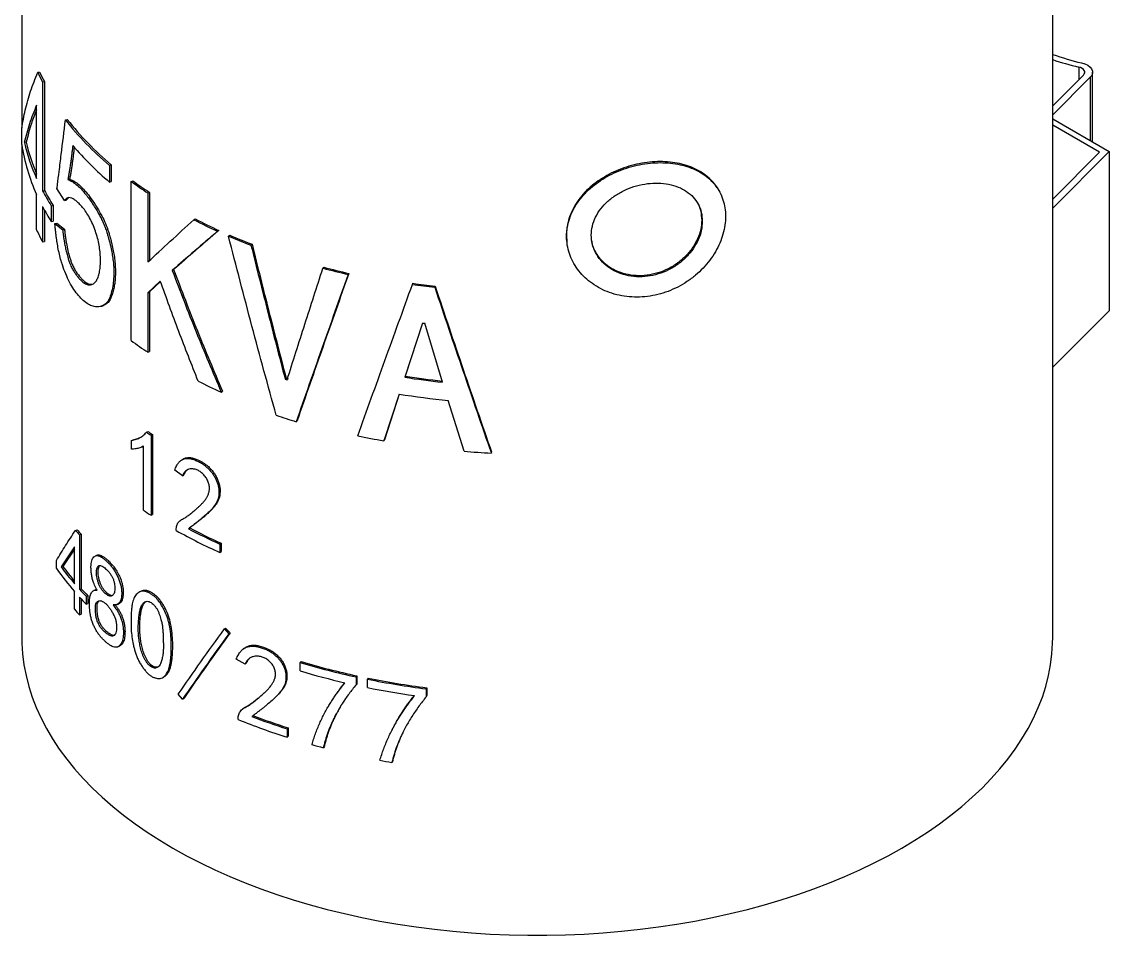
# Model space of a CAD drawing. Header units: millimetres. Extents: x 0 to 6631, y 0 to 4689.
# Drawn here: x 4346 to 4904, y 2706 to 3175 of the extents above; entities that cross this region are included whole.
import ezdxf

# ---------------------------------------------------------------- set-up
doc = ezdxf.new("R2010")
doc.units = ezdxf.units.MM
doc.header["$LTSCALE"] = 13
doc.layers.add('几何体', color=7, linetype='Continuous')

msp = doc.modelspace()

# ---------------------------------------------------------------- linework, layer by layer
at = {"layer": '几何体'}
for p, q in [((4874.93, 2858.79), (4874.93, 3415.62)), ((4345.93, 3403.42), (4345.93, 3120.22)), ((4354.1, 3148.82), (4355.07, 3148.97)), ((4888.27, 3151.52), (4888.27, 3144.95)), ((4895.39, 3113.09), (4895.39, 3148.84)), ((4356.54, 3143.93), (4357.49, 3144.1)), ((4356.54, 3143.93), (4356.54, 3088.06)), ((4357.49, 3144.1), (4357.49, 3088.23)), ((4874.93, 3131.62), (4890.72, 3147.4)), ((4894.18, 3146.25), (4874.93, 3127)), ((4894.18, 3146.25), (4894.18, 3113.78)), ((4353.5, 3094.26), (4353.5, 3131.98)), ((4345.88, 3111.83), (4345.88, 3119.94)), ((4368.31, 3124.43), (4369.22, 3124.67)), ((4874.93, 3124.9), (4903.94, 3108.15)), ((4898.94, 3107.77), (4874.93, 3121.63)), ((4345.93, 3111.48), (4345.93, 2858.79)), ((4348.2, 3112.95), (4347.2, 3112.87)), ((4903.94, 3108.15), (4874.93, 3079.14)), ((4874.93, 3083.76), (4898.94, 3107.77)), ((4903.94, 3108.15), (4903.94, 3026.5)), ((4390.92, 3101.1), (4391.75, 3101.42)), ((4390.92, 3101.1), (4390.92, 3092.5)), ((4391.75, 3101.42), (4391.75, 3092.83)), ((4369.53, 3093.76), (4370.44, 3094)), ((4390.92, 3092.5), (4391.75, 3092.83)), ((4402.03, 3092.83), (4402.82, 3093.19)), ((4402.03, 3011.18), (4402.03, 3092.83)), ((4353.5, 3067.99), (4353.5, 3086.14)), ((4356.54, 3088.06), (4357.49, 3088.23)), ((4367.83, 3083.03), (4363.95, 3089.29)), ((4410.66, 3086.84), (4411.42, 3087.22)), ((4410.66, 3086.84), (4410.66, 3051.51)), ((4411.42, 3087.22), (4411.42, 3052.21)), ((4361.01, 3080.35), (4361.95, 3080.55)), ((4361.95, 3080.55), (4361.95, 3072.43)), ((4367.83, 3083.03), (4368.74, 3083.26)), ((4356.54, 3079.94), (4356.54, 3061.8)), ((4357.49, 3078.18), (4357.49, 3061.97)), ((4361.01, 3080.35), (4361.01, 3072.23)), ((4361.01, 3072.23), (4361.95, 3072.43)), ((4362.87, 3071.29), (4363.8, 3071.5)), ((4362.87, 3071.29), (4366.89, 3068.04)), ((4363.8, 3071.5), (4367.8, 3068.27)), ((4434.23, 3073.15), (4434.89, 3073.58)), ((4366.89, 3068.04), (4367.8, 3068.27)), ((4446.39, 3067.28), (4447.01, 3067.74)), ((4451.99, 3064.81), (4452.58, 3065.28)), ((4356.54, 3061.8), (4357.49, 3061.97)), ((4463.51, 3060.14), (4464.06, 3060.62)), ((4423.11, 3047.19), (4423.81, 3047.6)), ((4500.42, 3048.3), (4500.84, 3048.83)), ((4416.97, 3041.76), (4410.66, 3035.75)), ((4417.06, 3041.54), (4411.42, 3036.13)), ((4513.39, 3045.13), (4513.76, 3045.67)), ((4410.66, 3035.75), (4411.42, 3036.13)), ((4411.42, 3036.13), (4411.42, 3005.57)), ((4546.36, 3040.01), (4546.6, 3040.57)), ((4557.81, 3038.52), (4558.01, 3039.09)), ((4410.66, 3035.75), (4410.66, 3005.19)), ((4903.94, 3026.5), (4874.93, 2997.49)), ((4551.5, 3020.21), (4542.38, 2992.37)), ((4551.54, 3020.2), (4542.64, 2992.93)), ((4561.85, 2989.84), (4552.65, 3020.06)), ((4410.66, 3005.19), (4411.42, 3005.57)), ((4481.04, 2991.41), (4481.53, 2991.91)), ((4542.64, 2992.93), (4542.38, 2992.37)), ((4448.24, 2984.8), (4448.85, 2985.25)), ((4539.55, 2983.75), (4531.67, 2959.77)), ((4539.63, 2983.73), (4531.96, 2960.33)), ((4572.85, 2954.42), (4564.74, 2980.47)), ((4486.72, 2969.57), (4487.19, 2970.09)), ((4409.89, 2964.16), (4410.65, 2964.53)), ((4402.21, 2959.95), (4403, 2960.31)), ((4402.21, 2955.42), (4402.21, 2959.95)), ((4412.22, 2962.63), (4412.96, 2963.01)), ((4412.22, 2962.63), (4412.22, 2921.56)), ((4412.96, 2963.01), (4412.96, 2921.95)), ((4531.67, 2959.77), (4531.96, 2960.33)), ((4408.36, 2924.12), (4408.36, 2957.07)), ((4586.85, 2953.48), (4586.93, 2954.06)), ((4435.11, 2949.74), (4435.77, 2950.17)), ((4428.38, 2941.82), (4424.36, 2944.76)), ((4428.38, 2941.82), (4429.07, 2942.24)), ((4412.22, 2921.56), (4412.96, 2921.95)), ((4373.47, 2913.81), (4374.36, 2914.08)), ((4425.2, 2913.73), (4425.2, 2914.68)), ((4431.39, 2914.66), (4432.07, 2915.08)), ((4375.49, 2911.56), (4376.38, 2911.82)), ((4375.49, 2911.56), (4375.49, 2883.62)), ((4376.38, 2911.82), (4376.38, 2883.89)), ((4372.94, 2905.35), (4366.06, 2895.1)), ((4372.94, 2904.27), (4366.98, 2895.32)), ((4372.94, 2886.49), (4372.94, 2905.35)), ((4447.55, 2906.8), (4448.16, 2907.25)), ((4447.55, 2906.8), (4447.55, 2902.5)), ((4447.55, 2902.5), (4448.16, 2902.95)), ((4448.16, 2907.25), (4448.16, 2902.95)), ((4363.71, 2894.33), (4363.71, 2898.39)), ((4366.98, 2895.32), (4366.06, 2895.1)), ((4372.94, 2873.35), (4372.94, 2882.43)), ((4375.49, 2883.62), (4376.38, 2883.89)), ((4378.85, 2880.05), (4379.73, 2880.33)), ((4378.85, 2880.05), (4378.85, 2875.99)), ((4379.73, 2880.33), (4379.73, 2876.27)), ((4383.77, 2883.27), (4384.39, 2883.32)), ((4375.49, 2879.56), (4375.49, 2870.49)), ((4376.38, 2878.6), (4376.38, 2870.76)), ((4378.85, 2875.99), (4379.73, 2876.27)), ((4375.49, 2870.49), (4376.38, 2870.76)), ((4449.84, 2863.28), (4450.44, 2863.74)), ((4449.84, 2863.28), (4452.18, 2860.83)), ((4450.44, 2863.74), (4452.78, 2861.3)), ((4452.18, 2860.83), (4452.78, 2861.3)), ((4468.14, 2853.78), (4468.68, 2854.27)), ((4460.55, 2845.21), (4455.98, 2847.78)), ((4489.22, 2846.52), (4488.76, 2846)), ((4460.55, 2845.21), (4461.11, 2845.69)), ((4488.76, 2841.71), (4488.76, 2846)), ((4517.81, 2839.21), (4517.46, 2838.67)), ((4517.46, 2838.67), (4517.46, 2834.61)), ((4517.81, 2835.15), (4517.46, 2834.61)), ((4517.81, 2839.21), (4517.81, 2835.15)), ((4523.58, 2838), (4523.25, 2837.46)), ((4523.25, 2833.16), (4523.25, 2837.46)), ((4428.34, 2827.23), (4426.22, 2829.83)), ((4553.67, 2833.1), (4553.46, 2832.53)), ((4553.46, 2832.53), (4553.46, 2828.47)), ((4553.67, 2833.1), (4553.67, 2829.04)), ((4428.34, 2827.23), (4429.03, 2827.65)), ((4553.67, 2829.04), (4553.46, 2828.47)), ((4456.93, 2816.82), (4456.93, 2817.78)), ((4482.03, 2812.03), (4482.51, 2812.53)), ((4482.03, 2812.03), (4482.03, 2807.73)), ((4482.03, 2807.73), (4482.51, 2808.23)), ((4482.51, 2812.53), (4482.51, 2808.23)), ((4501.06, 2802.85), (4500.64, 2802.33)), ((4536.11, 2795.34), (4535.83, 2794.79))]:
    msp.add_line(p, q, dxfattribs=at)
at = {"layer": '几何体', "flags": 128}
for points in [[(4889.78, 3153.66), (4891.47, 3153.13), (4892.92, 3152.41), (4894.09, 3151.53), (4894.9, 3150.53), (4895.32, 3149.45), (4895.34, 3148.34), (4894.96, 3147.26), (4894.18, 3146.25)], [(4890.72, 3147.4), (4891.15, 3147.96), (4891.36, 3148.57), (4891.35, 3149.18), (4891.12, 3149.78), (4890.66, 3150.34), (4890.02, 3150.83), (4889.21, 3151.23), (4888.27, 3151.52)], [(4703.04, 3089.09), (4702.85, 3089.38), (4702.67, 3089.66)], [(4625.56, 3062.5), (4625.59, 3062.21), (4625.61, 3061.93)], [(4387.03, 3028.9), (4387.44, 3029.05), (4387.85, 3029.2)], [(4428.67, 2950.41), (4428.31, 2950.2), (4427.96, 2949.98)], [(4384.68, 2901.08), (4384.25, 2900.92), (4383.82, 2900.77)], [(4383.77, 2883.29), (4383.33, 2883.14), (4382.9, 2882.99)], [(4407.13, 2882.62), (4406.74, 2882.43), (4406.35, 2882.25)], [(4394.96, 2875.86), (4395.36, 2876.03), (4395.76, 2876.2)], [(4345.93, 2858.79), (4345.97, 2856.01), (4346.33, 2850.43), (4347.03, 2844.87), (4348.09, 2839.33), (4349.5, 2833.81), (4351.25, 2828.32), (4353.35, 2822.88), (4355.8, 2817.48), (4358.58, 2812.14), (4361.7, 2806.86), (4365.15, 2801.65), (4368.93, 2796.52), (4373.03, 2791.47), (4377.45, 2786.51), (4382.18, 2781.64), (4387.21, 2776.88), (4392.54, 2772.23), (4398.16, 2767.7), (4404.07, 2763.28), (4410.25, 2758.99), (4416.69, 2754.84), (4423.4, 2750.82), (4430.36, 2746.95), (4437.55, 2743.23), (4444.98, 2739.66), (4452.63, 2736.25), (4460.48, 2733.01), (4468.54, 2729.93), (4476.79, 2727.03), (4485.21, 2724.3), (4493.81, 2721.75), (4502.55, 2719.38), (4511.45, 2717.2), (4520.47, 2715.2), (4529.61, 2713.4), (4538.87, 2711.8), (4548.21, 2710.39), (4557.64, 2709.17), (4567.15, 2708.16), (4576.7, 2707.35), (4586.31, 2706.74), (4595.94, 2706.33), (4605.6, 2706.13), (4615.26, 2706.13), (4624.92, 2706.33), (4634.55, 2706.74), (4644.16, 2707.35), (4653.71, 2708.16), (4663.22, 2709.17), (4672.65, 2710.39), (4681.99, 2711.8), (4691.25, 2713.4), (4700.39, 2715.2), (4709.41, 2717.2), (4718.31, 2719.38), (4727.05, 2721.75), (4735.65, 2724.3), (4744.07, 2727.03), (4752.32, 2729.93), (4760.38, 2733.01), (4768.24, 2736.25), (4775.88, 2739.66), (4783.31, 2743.23), (4790.5, 2746.95), (4797.46, 2750.82), (4804.17, 2754.84), (4810.61, 2758.99), (4816.79, 2763.28), (4822.7, 2767.7), (4828.32, 2772.23), (4833.65, 2776.88), (4838.68, 2781.64), (4843.41, 2786.51), (4847.83, 2791.47), (4851.93, 2796.52), (4855.71, 2801.65), (4859.16, 2806.86), (4862.28, 2812.14), (4865.07, 2817.48), (4867.51, 2822.88), (4869.61, 2828.32), (4871.36, 2833.81), (4872.77, 2839.33), (4873.83, 2844.87), (4874.53, 2850.43), (4874.89, 2856.01), (4874.93, 2858.79)], [(4395.11, 2854.03), (4395.51, 2854.2), (4395.92, 2854.36)], [(4459.85, 2853.24), (4459.56, 2853), (4459.27, 2852.75)], [(4418.41, 2838.45), (4418.76, 2838.65), (4419.12, 2838.84)], [(4459.63, 2822.54), (4459.34, 2822.29), (4459.05, 2822.05)], [(4535.98, 2811.57), (4535.81, 2811.24), (4535.65, 2810.91)]]:
    msp.add_lwpolyline(points, dxfattribs=at)
at = {"layer": '几何体'}
for centre, radius, start, end in [((4919.87, 3282.78), 132.59, 250.1883, 256.8817), ((4919.9, 3287.11), 139.23, 251.1548, 256.8671), ((4453.34, 3195.23), 109.56, 205.0681, 207.9228), ((4453.93, 3195.21), 109.14, 205.0681, 207.9228), ((4493.1, 3222.76), 158.88, 218.236, 229.9748), ((4493.54, 3222.63), 158.28, 218.236, 229.9748), ((4441.29, 3126.16), 96.48, 188.5455, 204.5085), ((4443.27, 3135), 98.58, 192.9706, 204.41), ((4443.38, 3134.84), 97.67, 192.9548, 203.0403), ((4496.28, 3217.5), 163.48, 220.5444, 229.8737), ((4529.98, 3267.9), 216.84, 233.8399, 236.6165), ((4530.28, 3267.6), 216.02, 233.8399, 236.6165), ((4459.56, 3142.7), 116.61, 207.9409, 212.3223), ((4460.13, 3142.67), 116.18, 207.9409, 212.3223), ((4459.56, 3134.59), 116.61, 207.9409, 212.3223), ((4563.82, 3326.38), 284.47, 242.8983, 245.6181), ((4564, 3325.86), 283.4, 242.8983, 245.6181), ((4452.75, 3112.8), 108.9, 204.2987, 207.9293), ((4576.75, 3355.56), 316.39, 246.7761, 249.0283), ((4576.87, 3354.93), 315.19, 246.7761, 249.0283), ((4599.94, 3427.14), 391.68, 255.2816, 257.235), ((4599.98, 3426.23), 390.21, 255.2816, 257.235), ((4608.55, 3473.4), 437.83, 261.8336, 263.345), ((4608.56, 3472.33), 436.18, 261.8336, 263.345), ((4608.55, 3454.34), 437.87, 262.5137, 262.6649), ((4529.98, 3186.25), 216.84, 233.8399, 236.6165), ((4590.19, 3330.17), 355.91, 252.1424, 252.3159), ((4590.26, 3329.4), 354.57, 252.1424, 252.3159), ((4608.56, 3425.09), 437.75, 261.3046, 263.874), ((4608.56, 3423.93), 436.01, 261.3044, 263.8258), ((4565.47, 3248.19), 288.31, 243.4115, 246.0074), ((4608.57, 3415.94), 437.67, 260.9266, 264.252), ((4590.19, 3310.08), 355.88, 251.3615, 253.0968), ((4535.46, 3152.9), 226.7, 236.3634, 237.0665), ((4535.75, 3152.56), 225.84, 236.3634, 237.0665), ((4604.53, 3366.32), 413.03, 257.9528, 259.8382), ((4610.16, 3406.64), 453.75, 265.2835, 267.0544), ((4534.59, 3110.5), 225.1, 235.8913, 237.0687), ((4486.17, 3012.49), 149.79, 221.2029, 222.3615), ((4486.64, 3012.38), 149.23, 221.2029, 222.3615), ((4560.41, 3154.92), 276.5, 240.7256, 245.9099), ((4563.1, 3164.84), 282.73, 242.2357, 245.877), ((4563.28, 3164.32), 281.67, 242.2357, 245.877), ((4475.93, 2971.83), 136.37, 214.6296, 220.9621), ((4478, 2977.57), 139.05, 216.3808, 220.9267), ((4478.03, 2977.13), 137.93, 216.376, 220.3707), ((4490.36, 2988.39), 155.47, 222.3657, 224.1741), ((4490.81, 2988.26), 154.89, 222.3657, 224.1741), ((4490.36, 2984.33), 155.47, 222.3657, 224.1741), ((4485.75, 2971.04), 149.23, 220.8918, 222.3631), ((4598.78, 3215.48), 384.88, 253.4617, 257.8558), ((4598.73, 3216.36), 386.34, 253.4617, 257.8558), ((4597.77, 3208.52), 382.67, 253.4491, 257.0035), ((4606.91, 3255.2), 426.03, 258.6764, 262.7929), ((4606.92, 3254.17), 424.43, 258.6764, 262.7929), ((4606.44, 3248.27), 423.36, 258.6686, 261.9913), ((4585.85, 3137.95), 342.06, 249.1241, 252.331), ((4585.94, 3137.23), 340.78, 249.1241, 252.331), ((4583.89, 3127.94), 336.03, 247.8019, 252.3541), ((4596.89, 3169.46), 379.54, 254.3962, 255.3105), ((4606, 3209.98), 421.08, 259.555, 260.4082)]:
    msp.add_arc(centre, radius, start, end, dxfattribs=at)
for points in [[(4345.88, 3119.94), (4346.42, 3123.12), (4347.5, 3129.47), (4350.25, 3139.07), (4352.82, 3145.57), (4354.1, 3148.82)], [(4353.5, 3131.98), (4352.2, 3128.77), (4349.6, 3122.34), (4348, 3116.03), (4347.2, 3112.87)], [(4410.66, 3051.51), (4414.4, 3055.01), (4421.88, 3062.01), (4430.11, 3069.43), (4434.23, 3073.15)], [(4446.39, 3067.28), (4442.36, 3063.84), (4434.3, 3056.94), (4426.84, 3050.44), (4423.11, 3047.19)], [(4447.01, 3067.74), (4442.99, 3064.28), (4434.96, 3057.37), (4427.53, 3050.86), (4423.81, 3047.6)], [(4476.46, 2972.86), (4472.27, 2988.09), (4463.89, 3018.55), (4455.95, 3049.39), (4451.99, 3064.81)], [(4463.51, 3060.14), (4466.38, 3048.63), (4472.12, 3025.62), (4478.07, 3002.81), (4481.04, 2991.41)], [(4464.06, 3060.62), (4466.92, 3049.12), (4472.64, 3026.12), (4478.57, 3003.31), (4481.53, 2991.91)], [(4423.11, 3047.19), (4427.12, 3036.68), (4435.15, 3015.65), (4443.88, 2995.08), (4448.24, 2984.8)], [(4423.81, 3047.6), (4427.81, 3037.09), (4435.82, 3016.08), (4444.51, 2995.53), (4448.85, 2985.25)], [(4482.07, 2991.08), (4485.08, 3000.56), (4491.11, 3019.54), (4497.32, 3038.72), (4500.42, 3048.3)], [(4436.43, 2990.38), (4433.07, 2998.87), (4426.35, 3015.85), (4420.1, 3033.13), (4416.97, 3041.76)], [(4513.39, 3045.13), (4508.86, 3032.43), (4499.8, 3007.03), (4491.08, 2982.06), (4486.72, 2969.57)], [(4513.76, 3045.67), (4509.24, 3032.97), (4500.22, 3007.56), (4491.53, 2982.58), (4487.19, 2970.09)], [(4518.33, 2962.39), (4522.94, 2975.22), (4532.17, 3000.87), (4541.63, 3026.96), (4546.36, 3040.01)], [(4557.81, 3038.52), (4562.62, 3024.23), (4572.24, 2995.65), (4581.98, 2967.54), (4586.85, 2953.48)], [(4558.01, 3039.09), (4562.8, 3024.8), (4572.39, 2996.23), (4582.08, 2968.11), (4586.93, 2954.06)], [(4363.71, 2898.39), (4365.22, 2900.93), (4368.23, 2906.01), (4371.72, 2911.21), (4373.47, 2913.81)], [(4426.22, 2829.83), (4430.01, 2835.31), (4437.58, 2846.26), (4445.75, 2857.61), (4449.84, 2863.28)], [(4452.18, 2860.83), (4448.06, 2855.13), (4439.82, 2843.73), (4432.17, 2832.73), (4428.34, 2827.23)], [(4452.78, 2861.3), (4448.67, 2855.59), (4440.47, 2844.17), (4432.84, 2833.16), (4429.03, 2827.65)]]:
    msp.add_open_spline(points, degree=3, dxfattribs=at)
for points, knots in [([(4353.5, 3129.56), (4352.56, 3127.19), (4350.34, 3121.6), (4348.98, 3116.11), (4348.2, 3112.95)], [0, 0, 0, 0, 0.423194, 1, 1, 1, 1]), ([(4363.95, 3089.29), (4364, 3089.63), (4364.09, 3090.14), (4364.17, 3090.8), (4364.49, 3093.33), (4365.16, 3098.57), (4366.49, 3109.66), (4367.58, 3118.52), (4368.31, 3124.43)], [0, 0, 0, 0, 0.031252, 0.046878, 0.057089, 0.250004, 0.500004, 1, 1, 1, 1]), ([(4372.05, 3111.24), (4371.97, 3110.48), (4371.79, 3108.96), (4371.52, 3106.69), (4371.23, 3104.45), (4370.93, 3102.24), (4370.61, 3100.06), (4370.28, 3097.9), (4369.93, 3095.79), (4369.66, 3094.44), (4369.53, 3093.76)], [0, 0, 0, 0, 0.124993, 0.249987, 0.374981, 0.49998, 0.624979, 0.749983, 0.874986, 1, 1, 1, 1]), ([(4372.83, 3110.41), (4372.78, 3110.01), (4372.64, 3108.85), (4372.42, 3106.94), (4372.14, 3104.7), (4371.84, 3102.49), (4371.51, 3100.31), (4371.19, 3098.15), (4370.83, 3096.03), (4370.57, 3094.68), (4370.44, 3094)], [0, 0, 0, 0, 0.069594, 0.202511, 0.335426, 0.468342, 0.601257, 0.734174, 0.867085, 1, 1, 1, 1]), ([(4702.59, 3089.62), (4702.23, 3090.21), (4701.14, 3092), (4698.68, 3094.55), (4695.29, 3097.25), (4691.37, 3099.45), (4687.03, 3101.15), (4682.31, 3102.33), (4677.3, 3102.98), (4672.09, 3103.1), (4666.76, 3102.69), (4661.41, 3101.75), (4656.13, 3100.32), (4651.01, 3098.39), (4646.14, 3096), (4641.63, 3093.19), (4637.53, 3089.98), (4633.94, 3086.42), (4630.9, 3082.55), (4628.49, 3078.44), (4626.72, 3074.14), (4625.68, 3069.72), (4625.29, 3065.8), (4625.54, 3063.42), (4625.64, 3062.5)], [0, 0, 0, 0, 0.023707, 0.071057, 0.118415, 0.16577, 0.21312, 0.260478, 0.307832, 0.355182, 0.402539, 0.449894, 0.497243, 0.5446, 0.591955, 0.639305, 0.686663, 0.734017, 0.781367, 0.828726, 0.876079, 0.923429, 0.970789, 1, 1, 1, 1]), ([(4707.06, 3074.93), (4706.99, 3076.4), (4706.86, 3079.35), (4705.82, 3083.51), (4704.18, 3087.38), (4701.9, 3090.9), (4699.03, 3094.02), (4695.6, 3096.7), (4691.68, 3098.9), (4687.31, 3100.59), (4682.58, 3101.77), (4677.56, 3102.42), (4672.32, 3102.54), (4666.97, 3102.12), (4661.6, 3101.19), (4656.3, 3099.75), (4651.16, 3097.82), (4646.28, 3095.43), (4641.74, 3092.61), (4637.63, 3089.4), (4634.02, 3085.84), (4630.98, 3081.98), (4628.55, 3077.86), (4626.79, 3073.56), (4625.72, 3069.14), (4625.36, 3064.66), (4625.72, 3060.21), (4626.79, 3055.86), (4628.55, 3051.69), (4630.98, 3047.78), (4634.02, 3044.2), (4637.63, 3041.04), (4641.74, 3038.35), (4646.28, 3036.2), (4651.16, 3034.63), (4656.3, 3033.68), (4661.6, 3033.38), (4666.97, 3033.73), (4672.32, 3034.73), (4677.56, 3036.36), (4682.58, 3038.58), (4687.31, 3041.36), (4691.68, 3044.63), (4695.6, 3048.33), (4699.03, 3052.38), (4701.9, 3056.7), (4704.18, 3061.2), (4705.82, 3065.8), (4706.86, 3070.42), (4706.99, 3073.43), (4707.06, 3074.93)], [0, 0, 0, 0, 0.020795, 0.04159, 0.062394, 0.083204, 0.104021, 0.12485, 0.145689, 0.166536, 0.187394, 0.208259, 0.229127, 0.25, 0.270873, 0.29174, 0.312606, 0.333464, 0.35431, 0.37515, 0.395979, 0.416795, 0.437606, 0.458409, 0.479204, 0.5, 0.520795, 0.54159, 0.562394, 0.583204, 0.604021, 0.62485, 0.645689, 0.666536, 0.687394, 0.708259, 0.729127, 0.75, 0.770873, 0.79174, 0.812606, 0.833464, 0.85431, 0.87515, 0.895979, 0.916795, 0.937606, 0.958409, 0.979204, 1, 1, 1, 1]), ([(4369.53, 3093.76), (4369.8, 3093.65), (4370.34, 3093.44), (4371.18, 3093.07), (4372.04, 3092.59), (4372.94, 3092), (4374.33, 3090.96), (4376.27, 3089.17), (4378.51, 3086.51), (4380.49, 3083.89), (4382.19, 3081.43), (4383.75, 3078.99), (4385.13, 3076.67), (4386.33, 3074.47), (4387.46, 3072.2), (4388.49, 3069.8), (4389.38, 3067.34), (4390.12, 3064.86), (4390.79, 3062.39), (4391.49, 3059.63), (4392.09, 3056.67), (4392.63, 3053.48), (4392.98, 3050.41), (4393.13, 3047.44), (4393.12, 3044.61), (4392.95, 3041.43), (4392.44, 3038.12), (4391.62, 3034.69), (4390.42, 3031.78), (4388.76, 3029.69), (4386.66, 3028.62), (4384.33, 3028.4), (4381.88, 3028.87), (4379.36, 3030.12), (4376.84, 3032.22), (4374.39, 3034.87), (4372.05, 3038.12), (4369.89, 3042.09), (4367.96, 3046.52), (4366.44, 3050.76), (4365.37, 3054.67), (4364.62, 3058.08), (4364.09, 3061.02), (4363.72, 3063.49), (4363.46, 3065.47), (4363.23, 3067.44), (4363.04, 3069.37), (4362.93, 3070.64), (4362.87, 3071.29)], [0, 0, 0, 0, 0.012732, 0.025076, 0.037499, 0.050139, 0.062622, 0.093905, 0.1252, 0.146057, 0.166912, 0.187812, 0.204037, 0.219102, 0.234736, 0.25036, 0.265974, 0.281588, 0.297203, 0.312814, 0.334011, 0.354351, 0.375228, 0.395894, 0.416781, 0.437627, 0.468823, 0.500025, 0.531218, 0.562413, 0.593634, 0.624895, 0.656256, 0.687454, 0.718747, 0.750054, 0.781342, 0.812609, 0.843877, 0.875117, 0.895899, 0.916583, 0.937567, 0.949948, 0.962608, 0.975083, 0.987309, 1, 1, 1, 1]), ([(4370.44, 3094), (4370.66, 3093.92), (4371.02, 3093.78), (4371.51, 3093.57), (4371.9, 3093.4), (4372.27, 3093.21), (4372.63, 3093.02), (4373.59, 3092.45), (4375.19, 3091.29), (4377.58, 3088.97), (4380.06, 3085.95), (4382.66, 3082.35), (4385.17, 3078.42), (4387.42, 3074.4), (4388.93, 3071.13), (4389.84, 3068.71), (4390.4, 3067.02), (4390.98, 3065.07), (4391.55, 3062.96), (4392.24, 3060.29), (4392.85, 3057.31), (4393.43, 3054), (4393.78, 3050.88), (4393.95, 3047.82), (4393.94, 3044.84), (4393.77, 3041.9), (4393.37, 3039.16), (4392.84, 3036.6), (4392.07, 3034.01), (4390.97, 3031.69), (4389.5, 3029.95), (4388.34, 3029.48), (4387.83, 3029.27)], [0, 0, 0, 0, 0.017325, 0.028456, 0.038237, 0.047283, 0.056018, 0.064811, 0.117712, 0.167349, 0.220561, 0.27502, 0.32973, 0.378799, 0.422955, 0.439818, 0.457588, 0.477417, 0.502668, 0.525832, 0.563891, 0.60036, 0.635745, 0.671225, 0.70977, 0.747536, 0.786355, 0.82633, 0.863182, 0.913675, 0.961748, 1, 1, 1, 1]), ([(4695.12, 3072.43), (4695.02, 3073.96), (4694.81, 3077.03), (4693.17, 3081.21), (4690.6, 3084.86), (4687.1, 3087.86), (4682.82, 3090.11), (4677.92, 3091.55), (4672.57, 3092.13), (4666.98, 3091.85), (4661.36, 3090.72), (4655.93, 3088.78), (4650.91, 3086.1), (4646.5, 3082.75), (4642.87, 3078.86), (4640.17, 3074.54), (4638.51, 3069.95), (4637.95, 3065.24), (4638.51, 3060.61), (4640.17, 3056.23), (4642.87, 3052.27), (4646.5, 3048.92), (4650.91, 3046.31), (4655.93, 3044.57), (4661.36, 3043.79), (4666.98, 3044), (4672.57, 3045.2), (4677.92, 3047.34), (4682.82, 3050.32), (4687.1, 3054.02), (4690.6, 3058.28), (4693.17, 3062.89), (4694.81, 3067.7), (4695.02, 3070.85), (4695.12, 3072.43)], [0, 0, 0, 0, 0.031192, 0.062394, 0.093611, 0.12485, 0.156111, 0.187394, 0.218693, 0.25, 0.281307, 0.312606, 0.343889, 0.37515, 0.406389, 0.437606, 0.468808, 0.5, 0.531192, 0.562394, 0.593611, 0.62485, 0.656111, 0.687394, 0.718693, 0.75, 0.781307, 0.812606, 0.843889, 0.87515, 0.906389, 0.937606, 0.968808, 1, 1, 1, 1]), ([(4366.89, 3068.04), (4366.95, 3067.45), (4367.09, 3066.27), (4367.31, 3064.48), (4367.58, 3062.67), (4367.92, 3060.63), (4368.36, 3058.36), (4368.93, 3055.89), (4369.55, 3053.64), (4370.21, 3051.66), (4370.81, 3050.13), (4371.37, 3048.89), (4371.89, 3047.88), (4372.59, 3046.69), (4373.53, 3045.31), (4374.68, 3043.82), (4376.09, 3042.19), (4377.69, 3040.78), (4379.5, 3039.78), (4381.14, 3039.75), (4382.65, 3040.28), (4383.94, 3041.41), (4384.93, 3043.21), (4385.65, 3045.48), (4386.08, 3048.13), (4386.29, 3051.03), (4386.26, 3054.17), (4386.02, 3057.49), (4385.47, 3061), (4384.59, 3064.63), (4383.39, 3068.26), (4381.95, 3071.79), (4380.26, 3075.02), (4378.46, 3077.81), (4376.63, 3080.14), (4374.84, 3081.94), (4373.12, 3083.39), (4371.5, 3084.37), (4370.34, 3084.59), (4369.56, 3084.44), (4369.08, 3084.23), (4368.62, 3083.94), (4368.21, 3083.53), (4367.96, 3083.2), (4367.83, 3083.03)], [0, 0, 0, 0, 0.0156122, 0.0312245, 0.0469085, 0.0624532, 0.0836864, 0.1044617, 0.1249273, 0.1408516, 0.1561968, 0.1667258, 0.1770412, 0.1875044, 0.2072842, 0.2292723, 0.250151, 0.2814459, 0.3127222, 0.3439729, 0.3752248, 0.4064506, 0.4376538, 0.4688571, 0.5000588, 0.5312591, 0.5624612, 0.5936563, 0.6248493, 0.6560397, 0.6872591, 0.7184854, 0.7497319, 0.7809979, 0.8122974, 0.843598, 0.8749112, 0.906202, 0.9374571, 0.9498923, 0.9624092, 0.9751986, 0.9873126, 1, 1, 1, 1]), ([(4369.79, 3084.32), (4369.7, 3084.27), (4369.46, 3084.12), (4369.12, 3083.76), (4368.87, 3083.43), (4368.74, 3083.26)], [0, 0, 0, 0, 0.231061, 0.606889, 1, 1, 1, 1]), ([(4692.43, 3082.05), (4692.52, 3081.92), (4693.48, 3080.59), (4694.44, 3077.55), (4694.68, 3074.5), (4694.8, 3072.97)], [0, 0, 0, 0, 0.049983, 0.524991, 1, 1, 1, 1]), ([(4694.8, 3072.97), (4694.7, 3071.4), (4694.5, 3068.25), (4692.85, 3063.44), (4690.29, 3058.83), (4686.81, 3054.58), (4682.55, 3050.88), (4677.66, 3047.9), (4672.33, 3045.76), (4666.76, 3044.56), (4661.16, 3044.35), (4655.76, 3045.14), (4650.76, 3046.88), (4646.37, 3049.49), (4642.73, 3052.84), (4640.12, 3056.81), (4638.68, 3060.06), (4638.49, 3061.98), (4638.45, 3062.35)], [0, 0, 0, 0, 0.065597, 0.131195, 0.196792, 0.26239, 0.327987, 0.393584, 0.45918, 0.524776, 0.590373, 0.655969, 0.721566, 0.787163, 0.85276, 0.918358, 0.983955, 1, 1, 1, 1]), ([(4367.8, 3068.27), (4367.87, 3067.68), (4368.01, 3066.5), (4368.23, 3064.71), (4368.49, 3062.91), (4368.9, 3060.47), (4369.51, 3057.39), (4370.33, 3054.29), (4371.12, 3051.9), (4371.72, 3050.37), (4372.28, 3049.12), (4372.79, 3048.12), (4373.49, 3046.93), (4374.43, 3045.57), (4375.58, 3044.08), (4376.97, 3042.45), (4378.58, 3041.06), (4380.37, 3040.05), (4381.42, 3040.11), (4381.94, 3040.14)], [0, 0, 0, 0, 0.045563, 0.091123, 0.136954, 0.182343, 0.273492, 0.36467, 0.411173, 0.455925, 0.48663, 0.516666, 0.547158, 0.604683, 0.668622, 0.729363, 0.820482, 0.911505, 1, 1, 1, 1]), ([(4402.21, 2959.95), (4402.62, 2960.03), (4403.45, 2960.18), (4404.63, 2960.56), (4405.81, 2961.04), (4406.9, 2961.63), (4407.97, 2962.35), (4408.97, 2963.18), (4409.59, 2963.83), (4409.89, 2964.16)], [0, 0, 0, 0, 0.140892, 0.289596, 0.425693, 0.575346, 0.712621, 0.858607, 1, 1, 1, 1]), ([(4403, 2960.31), (4403.4, 2960.39), (4404.23, 2960.54), (4405.28, 2960.87), (4405.91, 2961.15), (4406.14, 2961.25)], [0, 0, 0, 0, 0.373653, 0.768098, 1, 1, 1, 1]), ([(4408.36, 2957.07), (4408.04, 2956.9), (4407.42, 2956.57), (4406.43, 2956.17), (4405.41, 2955.88), (4404.36, 2955.65), (4403.29, 2955.51), (4402.58, 2955.45), (4402.21, 2955.42)], [0, 0, 0, 0, 0.169161, 0.326678, 0.499882, 0.667884, 0.830052, 1, 1, 1, 1]), ([(4407.59, 2956.67), (4407.71, 2956.73), (4407.95, 2956.85), (4408.19, 2956.96), (4408.31, 2957.02)], [0, 0, 0, 0, 0.500013, 1, 1, 1, 1]), ([(4424.36, 2944.76), (4424.5, 2945.13), (4424.79, 2945.87), (4425.29, 2946.89), (4425.94, 2948.03), (4426.84, 2949.16), (4428.07, 2950.14), (4429.56, 2950.7), (4430.99, 2950.8), (4432.2, 2950.68), (4433.15, 2950.45), (4434.12, 2950.15), (4434.78, 2949.88), (4435.11, 2949.74)], [0, 0, 0, 0, 0.0832, 0.166356, 0.249778, 0.374647, 0.499543, 0.624475, 0.749512, 0.812113, 0.87473, 0.937359, 1, 1, 1, 1]), ([(4428.68, 2950.4), (4428.72, 2950.43), (4429.16, 2950.78), (4430.26, 2951.1), (4431.66, 2951.23), (4432.87, 2951.1), (4433.82, 2950.88), (4434.79, 2950.59), (4435.44, 2950.31), (4435.77, 2950.17)], [0, 0, 0, 0, 0.024024, 0.267861, 0.511744, 0.633798, 0.755855, 0.877922, 1, 1, 1, 1]), ([(4435.11, 2949.74), (4435.44, 2949.6), (4436.09, 2949.33), (4437.07, 2948.86), (4438.21, 2948.22), (4439.52, 2947.38), (4440.94, 2946.19), (4442.28, 2944.83), (4443.54, 2943.36), (4444.63, 2941.74), (4445.51, 2940.04), (4446.24, 2938.32), (4446.75, 2936.58), (4447.01, 2934.91), (4447.07, 2933.3), (4446.97, 2931.76), (4446.68, 2930.33), (4446.2, 2929.04), (4445.37, 2927.34), (4444.01, 2925.43), (4442.12, 2923.38), (4440.09, 2921.54), (4438.36, 2920.06), (4436.89, 2918.88), (4435.78, 2918), (4434.67, 2917.12), (4433.58, 2916.29), (4432.47, 2915.47), (4431.74, 2914.92), (4431.39, 2914.66)], [0, 0, 0, 0, 0.021133, 0.041841, 0.062659, 0.093965, 0.125256, 0.156547, 0.18782, 0.219052, 0.250283, 0.281613, 0.3127, 0.343894, 0.375094, 0.406297, 0.437493, 0.468712, 0.499933, 0.570636, 0.639956, 0.709817, 0.780006, 0.815635, 0.856555, 0.890673, 0.927201, 0.964861, 1, 1, 1, 1]), ([(4435.77, 2950.17), (4436.13, 2950.02), (4436.73, 2949.77), (4437.58, 2949.37), (4438.3, 2948.98), (4439.01, 2948.56), (4440, 2947.92), (4441.3, 2946.9), (4442.82, 2945.39), (4444.23, 2943.75), (4445.42, 2941.92), (4446.37, 2940), (4447.13, 2938.02), (4447.56, 2936.03), (4447.69, 2934.29), (4447.63, 2932.77), (4447.47, 2931.49), (4447.14, 2930.35), (4446.73, 2929.29), (4446.21, 2928.26), (4445.58, 2927.23), (4444.9, 2926.3), (4444.27, 2925.51), (4443.66, 2924.82), (4443.09, 2924.22), (4442.61, 2923.74), (4442.34, 2923.48), (4442.2, 2923.35), (4442.09, 2923.25), (4441.97, 2923.14), (4441.85, 2923.03), (4441.8, 2922.98), (4441.77, 2922.96), (4441.76, 2922.94), (4441.76, 2922.94), (4441.75, 2922.94), (4441.75, 2922.94), (4441.75, 2922.94), (4441.75, 2922.94), (4441.14, 2922.36), (4439.89, 2921.25), (4437.92, 2919.6), (4436.22, 2918.26), (4434.88, 2917.21), (4433.91, 2916.46), (4432.98, 2915.77), (4432.36, 2915.31), (4432.07, 2915.08)], [0, 0, 0, 0, 0.02303, 0.038922, 0.054192, 0.069591, 0.083769, 0.117779, 0.154096, 0.189731, 0.222589, 0.259003, 0.295014, 0.329973, 0.367898, 0.394776, 0.421388, 0.448148, 0.473806, 0.499099, 0.52986, 0.561006, 0.58421, 0.604856, 0.630313, 0.647019, 0.656315, 0.658795, 0.661281, 0.66799, 0.671467, 0.673099, 0.673837, 0.674165, 0.67431, 0.674374, 0.674402, 0.674415, 0.67442, 0.674425, 0.738637, 0.803301, 0.873246, 0.908088, 0.93801, 0.970361, 1, 1, 1, 1]), ([(4425.2, 2914.68), (4425.24, 2915.06), (4425.31, 2915.81), (4425.61, 2916.79), (4426.22, 2918.04), (4427.43, 2919.21), (4429.3, 2920.03), (4430.99, 2921.2), (4432.68, 2922.44), (4434.23, 2923.73), (4435.63, 2924.92), (4436.87, 2926.07), (4438.06, 2927.22), (4439.23, 2928.48), (4440.23, 2929.75), (4441.08, 2931.06), (4441.69, 2932.45), (4442.13, 2933.97), (4442.29, 2935.7), (4442.01, 2937.62), (4441.25, 2939.61), (4440.06, 2941.48), (4438.85, 2942.86), (4437.79, 2943.76), (4436.97, 2944.3), (4436.13, 2944.73), (4435.03, 2945.14), (4433.69, 2945.43), (4432.22, 2945.37), (4430.9, 2945.02), (4429.93, 2944.34), (4429.25, 2943.54), (4428.77, 2942.72), (4428.51, 2942.12), (4428.38, 2941.82)], [0, 0, 0, 0, 0.0207216, 0.0416849, 0.0624497, 0.1110353, 0.1595303, 0.2082825, 0.2569376, 0.3077463, 0.3485994, 0.3840298, 0.4241141, 0.4614943, 0.5001656, 0.5314081, 0.5626414, 0.593858, 0.625033, 0.6561839, 0.6873349, 0.7185265, 0.7497439, 0.765406, 0.7810718, 0.7961642, 0.8124111, 0.8437094, 0.8750002, 0.9062657, 0.9375044, 0.9582446, 0.9788326, 1, 1, 1, 1]), ([(4431.26, 2945.03), (4430.95, 2944.88), (4430.52, 2944.66), (4430.12, 2944.17), (4429.86, 2943.82), (4429.61, 2943.42), (4429.35, 2942.89), (4429.17, 2942.48), (4429.07, 2942.24)], [0, 0, 0, 0, 0.292341, 0.412217, 0.53306, 0.656199, 0.792543, 1, 1, 1, 1]), ([(4384.51, 2883.1), (4384.29, 2883.52), (4383.85, 2884.36), (4383.23, 2885.67), (4382.6, 2887.25), (4382.03, 2889.14), (4381.67, 2891.22), (4381.45, 2893.21), (4381.37, 2895.08), (4381.45, 2896.81), (4381.72, 2898.31), (4382.23, 2899.42), (4382.9, 2900.24), (4383.7, 2900.78), (4384.62, 2901.01), (4385.7, 2900.73), (4386.86, 2900.07), (4388.07, 2899.2), (4389.29, 2898.13), (4390.53, 2896.94), (4391.76, 2895.58), (4392.96, 2893.97), (4394.06, 2892.15), (4395.12, 2890.25), (4395.98, 2888.2), (4396.62, 2886.11), (4397.03, 2884.06), (4397.21, 2882.13), (4397.12, 2880.39), (4396.88, 2878.81), (4396.49, 2877.38), (4395.8, 2876.37), (4395, 2875.83), (4394.22, 2875.6), (4393.49, 2875.55), (4392.98, 2875.61), (4392.73, 2875.64)], [0, 0, 0, 0, 0.021179, 0.042111, 0.062582, 0.093762, 0.124965, 0.156176, 0.187387, 0.218586, 0.249775, 0.28077, 0.312228, 0.343681, 0.374773, 0.405482, 0.437017, 0.468705, 0.500002, 0.531336, 0.562658, 0.593956, 0.625254, 0.656525, 0.687745, 0.718892, 0.750157, 0.78134, 0.812541, 0.843752, 0.874952, 0.906159, 0.937394, 0.958168, 0.978915, 1, 1, 1, 1]), ([(4384.68, 2901.07), (4384.68, 2901.08), (4384.94, 2901.24), (4385.56, 2901.27), (4386.6, 2901.02), (4387.81, 2900.32), (4389.18, 2899.3), (4390.6, 2898.02), (4391.96, 2896.63), (4393.05, 2895.3), (4393.91, 2894.06), (4394.63, 2892.88), (4395.41, 2891.55), (4396.18, 2890.02), (4396.86, 2888.31), (4397.39, 2886.55), (4397.77, 2884.78), (4397.98, 2883.04), (4397.98, 2881.3), (4397.77, 2879.63), (4397.43, 2878.08), (4396.81, 2876.96), (4396.22, 2876.42), (4395.84, 2876.23), (4395.76, 2876.2)], [0, 0, 0, 0, 0.0006196, 0.0504039, 0.0991746, 0.1556414, 0.217289, 0.2820433, 0.3411703, 0.392641, 0.4250615, 0.4596676, 0.4964731, 0.5405435, 0.5839209, 0.6287946, 0.6750773, 0.7213849, 0.7703756, 0.8279679, 0.8856198, 0.9354677, 0.9873389, 1, 1, 1, 1]), ([(4384.2, 2892.22), (4384.27, 2891.26), (4384.37, 2889.81), (4384.94, 2887.7), (4385.45, 2886.13), (4386.14, 2884.63), (4386.96, 2883.34), (4387.84, 2882.26), (4388.75, 2881.38), (4389.66, 2880.66), (4390.57, 2880.15), (4391.44, 2879.94), (4392.2, 2880.11), (4392.8, 2880.67), (4393.27, 2881.45), (4393.56, 2882.51), (4393.68, 2883.76), (4393.65, 2885.13), (4393.47, 2886.61), (4393.07, 2888.17), (4392.43, 2889.72), (4391.63, 2891.12), (4390.75, 2892.34), (4389.84, 2893.36), (4388.62, 2894.48), (4387.41, 2895.39), (4386.41, 2895.8), (4385.88, 2895.86), (4385.4, 2895.79), (4384.92, 2895.38), (4384.51, 2894.58), (4384.24, 2893.53), (4384.22, 2892.65), (4384.2, 2892.22)], [0, 0, 0, 0, 0.0621087, 0.0933451, 0.1245946, 0.155832, 0.1871128, 0.2184243, 0.2497658, 0.2811082, 0.3124228, 0.3437168, 0.3749747, 0.4062178, 0.4374432, 0.4686586, 0.4998742, 0.5310882, 0.5622907, 0.5934778, 0.6246917, 0.6559521, 0.6872628, 0.7185915, 0.7499337, 0.8125209, 0.8438343, 0.8601293, 0.8751542, 0.9063769, 0.9375923, 0.9688016, 1, 1, 1, 1]), ([(4385.06, 2892.52), (4385.07, 2892.96), (4385.09, 2893.83), (4385.36, 2894.87), (4385.67, 2895.57), (4385.96, 2895.77), (4386.04, 2895.83)], [0, 0, 0, 0, 0.292438, 0.584894, 0.877244, 1, 1, 1, 1]), ([(4392.39, 2880.36), (4392.34, 2880.35), (4392.05, 2880.27), (4391.39, 2880.49), (4390.5, 2880.97), (4389.58, 2881.7), (4388.68, 2882.58), (4387.8, 2883.65), (4387.12, 2884.73), (4386.64, 2885.69), (4386.22, 2886.7), (4385.78, 2888.01), (4385.22, 2890.11), (4385.12, 2891.56), (4385.06, 2892.52)], [0, 0, 0, 0, 0.016714, 0.106145, 0.195597, 0.285115, 0.374631, 0.464076, 0.553475, 0.598238, 0.643025, 0.73249, 0.821968, 1, 1, 1, 1]), ([(4380.6, 2876.85), (4380.65, 2877.83), (4380.76, 2879.8), (4381.52, 2881.96), (4382.77, 2883.19), (4383.93, 2883.13), (4384.51, 2883.1)], [0, 0, 0, 0, 0.249737, 0.499717, 0.749465, 1, 1, 1, 1]), ([(4402, 2869.74), (4402.03, 2870.47), (4402.09, 2871.96), (4402.28, 2874.09), (4402.63, 2876.46), (4403.29, 2878.91), (4404.36, 2880.68), (4405.44, 2881.73), (4406.38, 2882.3), (4407.43, 2882.66), (4408.62, 2882.69), (4409.93, 2882.38), (4411.29, 2881.78), (4412.69, 2880.94), (4414.11, 2879.86), (4415.47, 2878.47), (4416.73, 2876.86), (4417.86, 2875.09), (4419.19, 2872.62), (4420.28, 2870.05), (4421.1, 2867.49), (4421.85, 2864.54), (4422.39, 2860.66), (4422.67, 2855.94), (4422.63, 2851.76), (4422.41, 2848.08), (4421.96, 2844.94), (4421.19, 2842.09), (4420.18, 2840.06), (4419.06, 2838.85), (4418.05, 2838.21), (4416.9, 2837.87), (4415.63, 2837.85), (4414.28, 2838.1), (4412.88, 2838.69), (4411.48, 2839.64), (4410.11, 2840.89), (4408.83, 2842.38), (4407.63, 2844.02), (4406.52, 2845.77), (4405.53, 2847.63), (4404.68, 2849.56), (4404.05, 2851.52), (4403.52, 2853.47), (4402.91, 2856.05), (4402.34, 2859.23), (4402.01, 2862.88), (4401.93, 2866.37), (4401.98, 2868.62), (4402, 2869.74)], [0, 0, 0, 0, 0.02068, 0.041904, 0.062462, 0.093668, 0.124877, 0.140509, 0.156147, 0.171789, 0.187435, 0.203086, 0.21875, 0.234415, 0.250071, 0.26572, 0.281365, 0.297002, 0.312639, 0.34385, 0.359473, 0.375091, 0.416519, 0.458002, 0.499965, 0.531193, 0.562421, 0.593641, 0.624842, 0.64047, 0.656098, 0.671741, 0.687391, 0.703042, 0.718703, 0.734361, 0.750016, 0.765668, 0.781325, 0.796957, 0.812611, 0.828235, 0.843856, 0.85948, 0.875102, 0.906323, 0.937539, 0.968973, 1, 1, 1, 1]), ([(4419.1, 2838.88), (4419.32, 2839.01), (4419.89, 2839.33), (4420.7, 2840.27), (4421.52, 2841.66), (4422.16, 2843.45), (4422.65, 2845.38), (4422.97, 2847.44), (4423.19, 2849.58), (4423.34, 2852.54), (4423.38, 2856.35), (4423.1, 2861.06), (4422.48, 2865.56), (4421.26, 2869.82), (4419.91, 2873.02), (4418.59, 2875.49), (4417.46, 2877.26), (4416.2, 2878.86), (4414.84, 2880.25), (4413.44, 2881.33), (4412.04, 2882.16), (4410.68, 2882.75), (4409.38, 2883.08), (4408.21, 2883), (4407.44, 2882.86), (4407.14, 2882.62), (4407.13, 2882.61)], [0, 0, 0, 0, 0.020574, 0.052142, 0.094334, 0.136443, 0.17842, 0.22069, 0.262097, 0.30475, 0.389617, 0.473518, 0.557299, 0.620375, 0.683427, 0.714996, 0.74655, 0.7781, 0.809643, 0.841191, 0.872755, 0.904319, 0.935869, 0.967423, 0.998986, 1, 1, 1, 1]), ([(4392.73, 2875.64), (4392.98, 2875.31), (4393.49, 2874.67), (4394.24, 2873.62), (4394.9, 2872.62), (4395.47, 2871.64), (4396.11, 2870.43), (4396.81, 2868.82), (4397.42, 2866.85), (4397.82, 2864.95), (4398.03, 2863.11), (4398.08, 2861.36), (4398.01, 2859.7), (4397.84, 2858.14), (4397.47, 2856.8), (4396.89, 2855.74), (4396.22, 2854.83), (4395.44, 2854.12), (4394.49, 2853.81), (4393.41, 2853.9), (4392.28, 2854.28), (4391.11, 2854.95), (4389.95, 2855.79), (4388.78, 2856.77), (4387.64, 2857.86), (4386.51, 2859.07), (4385.42, 2860.43), (4384.37, 2861.95), (4383.41, 2863.68), (4382.55, 2865.53), (4381.83, 2867.49), (4381.27, 2869.5), (4380.92, 2871.46), (4380.76, 2873.12), (4380.65, 2874.53), (4380.6, 2875.71), (4380.6, 2876.46), (4380.6, 2876.85)], [0, 0, 0, 0, 0.02093, 0.041741, 0.062619, 0.078263, 0.093905, 0.125095, 0.156299, 0.187494, 0.217376, 0.249891, 0.281098, 0.312297, 0.343491, 0.374708, 0.405945, 0.437184, 0.468412, 0.49969, 0.530934, 0.561588, 0.593554, 0.62495, 0.656276, 0.6876, 0.718914, 0.750213, 0.781496, 0.812742, 0.843976, 0.875174, 0.906365, 0.937573, 0.958627, 0.978966, 1, 1, 1, 1]), ([(4383.66, 2874.1), (4383.66, 2873.59), (4383.66, 2872.55), (4383.82, 2870.85), (4384.11, 2869.08), (4384.61, 2867.24), (4385.39, 2865.5), (4386.33, 2864.01), (4387.35, 2862.79), (4388.56, 2861.55), (4389.97, 2860.47), (4391.38, 2859.68), (4392.54, 2859.51), (4393.36, 2859.88), (4393.94, 2860.76), (4394.32, 2861.91), (4394.55, 2863.26), (4394.59, 2864.78), (4394.44, 2866.46), (4393.98, 2868.27), (4393.27, 2870.06), (4392.41, 2871.74), (4391.47, 2873.31), (4390.45, 2874.72), (4389.4, 2875.87), (4388.34, 2876.78), (4387.31, 2877.44), (4386.33, 2877.8), (4385.45, 2877.79), (4384.7, 2877.43), (4384.13, 2876.69), (4383.76, 2875.57), (4383.7, 2874.59), (4383.66, 2874.1)], [0, 0, 0, 0, 0.031216, 0.062433, 0.094086, 0.124827, 0.156005, 0.187264, 0.218583, 0.249924, 0.296905, 0.34385, 0.375107, 0.406328, 0.437512, 0.468737, 0.499951, 0.531151, 0.562344, 0.593511, 0.62472, 0.655993, 0.687292, 0.718595, 0.749908, 0.781235, 0.812557, 0.843855, 0.875136, 0.906385, 0.937599, 0.968804, 1, 1, 1, 1]), ([(4393.23, 2859.92), (4393.11, 2859.92), (4392.83, 2859.9), (4392.03, 2860.11), (4390.8, 2860.78), (4389.4, 2861.87), (4388.19, 2863.1), (4387.18, 2864.32), (4386.24, 2865.81), (4385.46, 2867.55), (4384.96, 2869.39), (4384.67, 2871.15), (4384.51, 2872.85), (4384.52, 2873.89), (4384.52, 2874.4)], [0, 0, 0, 0, 0.032931, 0.075028, 0.201147, 0.327341, 0.411527, 0.495666, 0.579683, 0.663562, 0.746363, 0.831677, 0.915835, 1, 1, 1, 1]), ([(4384.52, 2874.4), (4384.55, 2874.89), (4384.61, 2875.87), (4384.99, 2876.97), (4385.37, 2877.58), (4385.67, 2877.72), (4385.71, 2877.74)], [0, 0, 0, 0, 0.3148656, 0.6297006, 0.9443828, 1, 1, 1, 1]), ([(4393.84, 2875.6), (4393.92, 2875.49), (4394.15, 2875.21), (4394.5, 2874.74), (4394.88, 2874.19), (4395.26, 2873.64), (4395.61, 2873.1), (4396.14, 2872.24), (4396.8, 2871.04), (4397.52, 2869.39), (4398.07, 2867.69), (4398.51, 2865.92), (4398.77, 2864.13), (4398.89, 2862.31), (4398.84, 2860.52), (4398.7, 2858.87), (4398.39, 2857.49), (4397.88, 2856.37), (4397.25, 2855.45), (4396.6, 2854.73), (4396.12, 2854.48), (4395.91, 2854.38)], [0, 0, 0, 0, 0.016682, 0.0413125, 0.0661401, 0.0906669, 0.1142406, 0.1356377, 0.1986426, 0.2559862, 0.3185815, 0.3826108, 0.4492957, 0.5214769, 0.6007028, 0.6767591, 0.7427778, 0.8094389, 0.8852121, 0.9506821, 1, 1, 1, 1]), ([(4405.88, 2868.4), (4405.77, 2866.81), (4405.56, 2863.62), (4405.83, 2859.25), (4406.36, 2855.61), (4406.97, 2852.8), (4407.73, 2850.41), (4408.54, 2848.53), (4409.27, 2847.17), (4410.1, 2845.89), (4411.03, 2844.77), (4412.04, 2843.88), (4413.08, 2843.34), (4414.05, 2843.16), (4414.95, 2843.25), (4415.72, 2843.61), (4416.58, 2844.4), (4417.35, 2845.83), (4417.93, 2847.89), (4418.34, 2850.1), (4418.53, 2852.31), (4418.57, 2854.47), (4418.53, 2856.5), (4418.49, 2858.57), (4418.4, 2860.62), (4418.28, 2862.57), (4418.11, 2864.42), (4417.8, 2866.24), (4417.28, 2868.4), (4416.64, 2870.45), (4415.87, 2872.32), (4415.15, 2873.69), (4414.29, 2874.96), (4413.3, 2876), (4412.28, 2876.81), (4411.25, 2877.32), (4410.3, 2877.49), (4409.46, 2877.34), (4408.74, 2876.94), (4407.91, 2876.2), (4407.15, 2874.85), (4406.53, 2872.88), (4406.12, 2870.72), (4405.96, 2869.17), (4405.88, 2868.4)], [0, 0, 0, 0, 0.0624562, 0.1248819, 0.1561229, 0.1873566, 0.218581, 0.234219, 0.2498584, 0.2655074, 0.2811567, 0.2968036, 0.312447, 0.3281004, 0.3437501, 0.3593887, 0.3750214, 0.4062232, 0.4374621, 0.4687017, 0.4999381, 0.5246174, 0.5504565, 0.5751813, 0.6010265, 0.6249182, 0.6459001, 0.6664432, 0.6874036, 0.7186387, 0.7342736, 0.7499041, 0.7655354, 0.7811786, 0.7968371, 0.8124854, 0.8281353, 0.8437781, 0.8594197, 0.8750577, 0.9062772, 0.9375162, 0.9687561, 1, 1, 1, 1]), ([(4406.65, 2868.77), (4406.73, 2869.54), (4406.89, 2871.09), (4407.3, 2873.25), (4407.91, 2875.23), (4408.69, 2876.54), (4409.29, 2877.17), (4409.55, 2877.3), (4409.57, 2877.31)], [0, 0, 0, 0, 0.2207174, 0.4413842, 0.6619977, 0.8823715, 0.99269, 1, 1, 1, 1]), ([(4416.17, 2844.02), (4416.01, 2843.89), (4415.62, 2843.58), (4414.78, 2843.56), (4413.82, 2843.72), (4412.79, 2844.27), (4411.78, 2845.15), (4410.85, 2846.27), (4410.03, 2847.55), (4409.3, 2848.9), (4408.7, 2850.31), (4408.19, 2851.74), (4407.64, 2853.63), (4407.13, 2855.98), (4406.69, 2859.01), (4406.43, 2862.25), (4406.41, 2865.61), (4406.57, 2867.72), (4406.65, 2868.77)], [0, 0, 0, 0, 0.031646, 0.075648, 0.119636, 0.163577, 0.207532, 0.251515, 0.295525, 0.339533, 0.383562, 0.427593, 0.471632, 0.559661, 0.647731, 0.765094, 0.883366, 1, 1, 1, 1]), ([(4455.98, 2847.78), (4456.14, 2848.16), (4456.46, 2848.92), (4457.04, 2850), (4457.78, 2851.2), (4458.8, 2852.41), (4460.19, 2853.51), (4461.89, 2854.21), (4463.5, 2854.45), (4464.87, 2854.44), (4465.94, 2854.31), (4467.03, 2854.1), (4467.77, 2853.89), (4468.14, 2853.78)], [0, 0, 0, 0, 0.0832, 0.166356, 0.249778, 0.374647, 0.499543, 0.624475, 0.749512, 0.812113, 0.87473, 0.937359, 1, 1, 1, 1]), ([(4459.88, 2853.2), (4460.18, 2853.46), (4460.93, 2854.09), (4462.45, 2854.68), (4464.05, 2854.93), (4465.42, 2854.93), (4466.49, 2854.8), (4467.57, 2854.59), (4468.31, 2854.38), (4468.68, 2854.27)], [0, 0, 0, 0, 0.142186, 0.356501, 0.570857, 0.678134, 0.785414, 0.892702, 1, 1, 1, 1]), ([(4468.14, 2853.78), (4468.51, 2853.68), (4469.24, 2853.47), (4470.34, 2853.09), (4471.62, 2852.57), (4473.09, 2851.85), (4474.68, 2850.79), (4476.17, 2849.56), (4477.58, 2848.21), (4478.79, 2846.7), (4479.77, 2845.08), (4480.58, 2843.42), (4481.15, 2841.74), (4481.43, 2840.08), (4481.5, 2838.48), (4481.39, 2836.93), (4481.07, 2835.48), (4480.54, 2834.14), (4479.62, 2832.36), (4478.1, 2830.33), (4476, 2828.09), (4473.73, 2826.06), (4471.79, 2824.42), (4470.15, 2823.09), (4468.9, 2822.11), (4467.65, 2821.12), (4466.42, 2820.19), (4465.18, 2819.26), (4464.35, 2818.64), (4463.96, 2818.34)], [0, 0, 0, 0, 0.021133, 0.041841, 0.062659, 0.093965, 0.125256, 0.156547, 0.18782, 0.219052, 0.250283, 0.281613, 0.3127, 0.343894, 0.375094, 0.406297, 0.437493, 0.468712, 0.499933, 0.570636, 0.639956, 0.709817, 0.780006, 0.815635, 0.856555, 0.890673, 0.927201, 0.964861, 1, 1, 1, 1]), ([(4468.68, 2854.27), (4469.08, 2854.16), (4469.76, 2853.96), (4470.71, 2853.64), (4471.53, 2853.32), (4472.31, 2852.97), (4473.42, 2852.42), (4474.87, 2851.53), (4476.57, 2850.16), (4478.14, 2848.66), (4479.47, 2846.94), (4480.52, 2845.11), (4481.36, 2843.2), (4481.85, 2841.25), (4481.98, 2839.52), (4481.92, 2838), (4481.74, 2836.71), (4481.38, 2835.53), (4480.93, 2834.44), (4480.35, 2833.35), (4479.65, 2832.26), (4478.89, 2831.27), (4478.19, 2830.42), (4477.51, 2829.67), (4476.98, 2829.12), (4476.64, 2828.79), (4476.57, 2828.73)], [0, 0, 0, 0, 0.03616, 0.061112, 0.085087, 0.109265, 0.131526, 0.184926, 0.241948, 0.297899, 0.349488, 0.406662, 0.463204, 0.518094, 0.577639, 0.61984, 0.661624, 0.70364, 0.743926, 0.78364, 0.831937, 0.88084, 0.917272, 0.949689, 0.989659, 1, 1, 1, 1]), ([(4456.93, 2817.78), (4456.98, 2818.16), (4457.06, 2818.92), (4457.4, 2819.93), (4458.09, 2821.24), (4459.47, 2822.52), (4461.59, 2823.52), (4463.5, 2824.85), (4465.41, 2826.26), (4467.16, 2827.69), (4468.73, 2829.02), (4470.13, 2830.28), (4471.45, 2831.55), (4472.77, 2832.92), (4473.89, 2834.29), (4474.84, 2835.68), (4475.52, 2837.12), (4476.01, 2838.69), (4476.18, 2840.43), (4475.87, 2842.32), (4475.02, 2844.24), (4473.7, 2846), (4472.34, 2847.27), (4471.15, 2848.06), (4470.23, 2848.53), (4469.3, 2848.87), (4468.06, 2849.17), (4466.55, 2849.34), (4464.9, 2849.14), (4463.4, 2848.66), (4462.31, 2847.89), (4461.53, 2847.02), (4460.99, 2846.16), (4460.7, 2845.53), (4460.55, 2845.21)], [0, 0, 0, 0, 0.020722, 0.041685, 0.06245, 0.111035, 0.15953, 0.208282, 0.256938, 0.307746, 0.348599, 0.38403, 0.424114, 0.461494, 0.500166, 0.531408, 0.562641, 0.593858, 0.625033, 0.656184, 0.687335, 0.718527, 0.749744, 0.765406, 0.781072, 0.796164, 0.812411, 0.843709, 0.875, 0.906266, 0.937504, 0.958245, 0.978833, 1, 1, 1, 1]), ([(4462.5, 2847.94), (4462.44, 2847.87), (4462.26, 2847.68), (4462.01, 2847.35), (4461.73, 2846.92), (4461.43, 2846.37), (4461.23, 2845.95), (4461.11, 2845.69)], [0, 0, 0, 0, 0.112122, 0.294662, 0.48067, 0.686624, 1, 1, 1, 1]), ([(4494.8, 2803.91), (4495.08, 2804.86), (4495.63, 2806.71), (4496.56, 2809.47), (4497.61, 2812.17), (4498.75, 2814.86), (4499.96, 2817.49), (4501.26, 2820.04), (4502.56, 2822.39), (4503.81, 2824.52), (4505.01, 2826.44), (4506.26, 2828.34), (4507.55, 2830.21), (4508.9, 2832.05), (4510.29, 2833.85), (4511.24, 2835.05), (4511.71, 2835.65)], [0, 0, 0, 0, 0.081316, 0.157781, 0.239133, 0.320908, 0.399593, 0.479634, 0.559521, 0.622731, 0.685575, 0.748488, 0.811674, 0.874245, 0.937078, 1, 1, 1, 1]), ([(4508.47, 2831.45), (4508.74, 2831.83), (4509.46, 2832.82), (4510.53, 2834.21), (4511.34, 2835.24), (4511.67, 2835.66)], [0, 0, 0, 0, 0.263078, 0.694296, 1, 1, 1, 1]), ([(4459.64, 2822.52), (4459.7, 2822.58), (4459.89, 2822.76), (4460.33, 2823.05), (4461.07, 2823.45), (4462.09, 2824.02), (4463.25, 2824.76), (4464.3, 2825.52), (4465.12, 2826.12), (4465.76, 2826.6), (4466.38, 2827.1), (4467.08, 2827.67), (4467.83, 2828.29), (4468.91, 2829.2), (4469.73, 2829.94), (4470.31, 2830.47)], [0, 0, 0, 0, 0.019891, 0.059519, 0.118919, 0.211504, 0.323305, 0.429518, 0.50418, 0.55242, 0.609477, 0.682952, 0.755365, 0.82577, 1, 1, 1, 1]), ([(4517.46, 2834.61), (4516.82, 2833.83), (4515.58, 2832.32), (4513.78, 2830), (4512.08, 2827.61), (4510.44, 2825.16), (4508.9, 2822.67), (4507.46, 2820.14), (4506.25, 2817.81), (4505.25, 2815.74), (4504.45, 2813.92), (4503.68, 2812.03), (4502.95, 2810.11), (4502.28, 2808.2), (4501.69, 2806.29), (4501.15, 2804.34), (4500.81, 2803), (4500.64, 2802.33)], [0, 0, 0, 0, 0.08144, 0.158701, 0.239587, 0.321308, 0.400077, 0.480082, 0.561081, 0.615392, 0.669114, 0.724401, 0.781899, 0.837229, 0.888829, 0.944385, 1, 1, 1, 1]), ([(4508.47, 2831.47), (4508.39, 2831.36), (4508.24, 2831.14), (4508.08, 2830.92), (4508, 2830.82)], [0, 0, 0, 0, 0.499993, 1, 1, 1, 1]), ([(4476.1, 2828.25), (4476.18, 2828.33), (4476.33, 2828.49), (4476.49, 2828.64), (4476.57, 2828.72)], [0, 0, 0, 0, 0.500009, 1, 1, 1, 1]), ([(4512.3, 2827.89), (4511.8, 2827.15), (4510.76, 2825.61), (4509.28, 2823.2), (4507.85, 2820.67), (4506.64, 2818.34), (4505.65, 2816.27), (4504.85, 2814.45), (4504.08, 2812.56), (4503.35, 2810.63), (4502.69, 2808.73), (4502.1, 2806.81), (4501.57, 2804.86), (4501.23, 2803.53), (4501.06, 2802.85)], [0, 0, 0, 0, 0.097669, 0.202365, 0.308712, 0.416385, 0.488591, 0.560012, 0.633521, 0.709971, 0.783542, 0.852158, 0.926033, 1, 1, 1, 1]), ([(4529.66, 2795.88), (4529.96, 2796.85), (4530.54, 2798.75), (4531.53, 2801.58), (4532.63, 2804.37), (4533.83, 2807.16), (4535.12, 2809.89), (4536.49, 2812.55), (4537.85, 2815), (4539.17, 2817.24), (4540.43, 2819.27), (4541.74, 2821.27), (4543.1, 2823.25), (4544.51, 2825.2), (4545.97, 2827.12), (4546.96, 2828.4), (4547.45, 2829.04)], [0, 0, 0, 0, 0.081316, 0.157781, 0.2391335, 0.3209083, 0.3995932, 0.4796339, 0.5595212, 0.622731, 0.6855746, 0.7484881, 0.8116743, 0.8742452, 0.9370784, 1, 1, 1, 1]), ([(4553.46, 2828.47), (4552.79, 2827.64), (4551.5, 2826.03), (4549.62, 2823.55), (4547.84, 2821.02), (4546.13, 2818.44), (4544.51, 2815.82), (4543, 2813.16), (4541.73, 2810.74), (4540.69, 2808.58), (4539.84, 2806.69), (4539.03, 2804.74), (4538.26, 2802.76), (4537.56, 2800.79), (4536.93, 2798.83), (4536.37, 2796.84), (4536.01, 2795.47), (4535.83, 2794.79)], [0, 0, 0, 0, 0.08144, 0.158701, 0.239587, 0.321308, 0.400077, 0.480082, 0.561081, 0.615392, 0.669114, 0.724401, 0.781899, 0.837229, 0.888829, 0.944385, 1, 1, 1, 1]), ([(4535.99, 2811.55), (4536.25, 2812.07), (4536.96, 2813.48), (4538.12, 2815.56), (4539.44, 2817.8), (4540.69, 2819.82), (4542, 2821.83), (4543.35, 2823.81), (4544.76, 2825.76), (4546.07, 2827.5), (4546.92, 2828.6), (4547.28, 2829.06)], [0, 0, 0, 0, 0.084036, 0.229582, 0.344744, 0.459223, 0.573832, 0.688922, 0.802895, 0.917333, 1, 1, 1, 1]), ([(4540.87, 2808.95), (4540.62, 2808.39), (4540.07, 2807.19), (4539.3, 2805.3), (4538.53, 2803.31), (4537.84, 2801.35), (4537.21, 2799.39), (4536.65, 2797.39), (4536.29, 2796.02), (4536.11, 2795.34)], [0, 0, 0, 0, 0.127745, 0.273474, 0.425031, 0.570883, 0.70691, 0.853365, 1, 1, 1, 1])]:
    msp.add_open_spline(points, degree=3, knots=knots, dxfattribs=at)

doc.saveas('drawing.dxf')
